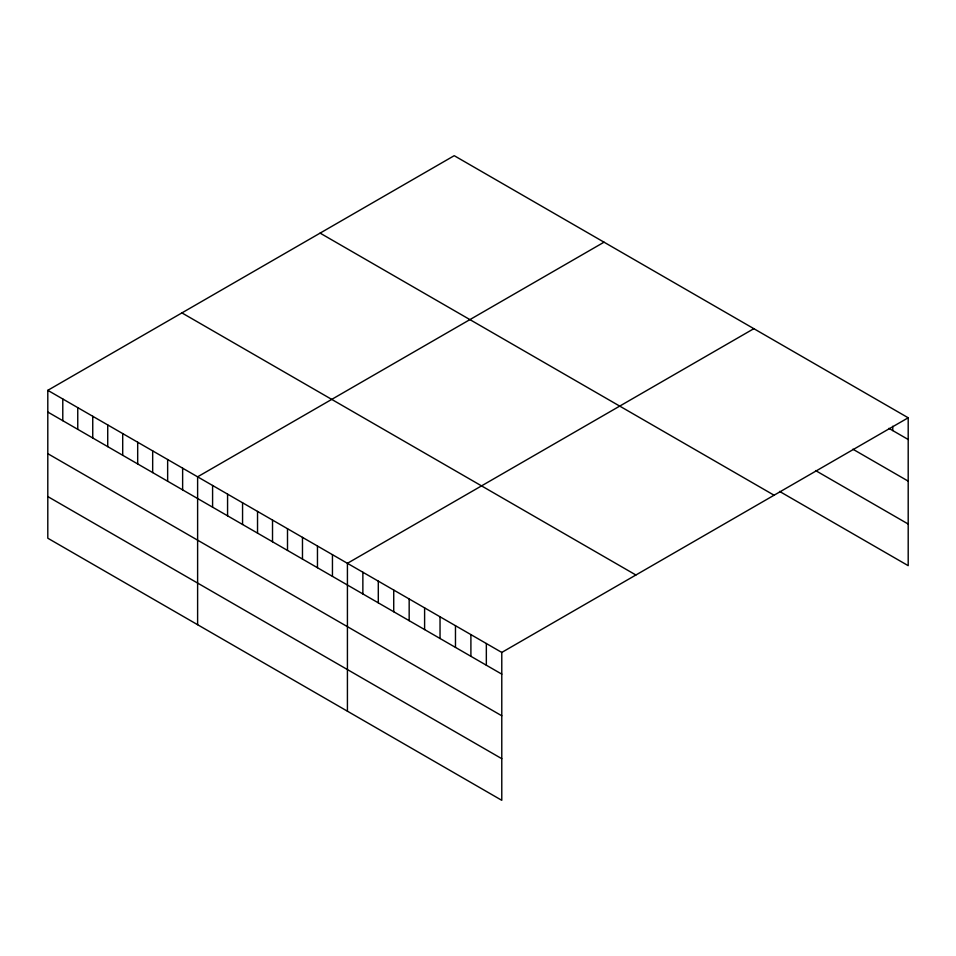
<?xml version="1.0" encoding="UTF-8"?>
<svg xmlns="http://www.w3.org/2000/svg" width="956" height="956" viewBox="0 0 956 956"><rect width="100%" height="100%" fill="white"/><g stroke="black" fill="none" stroke-linecap="round" stroke-linejoin="round"><path stroke-width="1.43" d="M47.8 390.335L501.781 652.434L501.781 800.315L47.8 538.216L47.8 390.335L454.22 155.685L908.2 417.784L908.2 565.665L779.57 491.408M604.037 242.179L197.617 476.817L197.617 624.71M753.842 328.673L347.422 563.311L347.422 711.204M501.781 652.434L908.2 417.784M888.901 428.348L908.2 439.497M852.895 449.2L908.2 481.131M815.588 470.567L908.2 524.031M320.105 233.121L774.085 495.22M181.915 312.899L635.895 574.998M47.8 412.036L501.781 674.135M47.8 453.67L501.781 715.781M47.8 496.57L501.781 758.682M892.761 426.245L892.761 430.582M486.341 643.519L486.341 665.221M470.902 634.605L470.902 656.318M455.474 625.702L455.474 647.403M440.035 616.787L440.035 638.488M424.607 607.873L424.607 629.574M409.168 598.958L409.168 620.671M393.729 590.055L393.729 611.756M378.301 581.14L378.301 602.842M362.862 572.226L362.862 593.939M332.449 554.671L332.449 576.372M317.464 546.019L317.464 567.721M302.478 537.368L302.478 559.069M287.505 528.716L287.505 550.429M272.52 520.064L272.52 541.777M257.534 511.424L257.534 533.125M242.561 502.772L242.561 524.474M227.576 494.121L227.576 515.822M212.591 485.469L212.591 507.182M182.632 468.177L182.632 489.878M167.647 459.525L167.647 481.226M152.673 450.874L152.673 472.575M137.688 442.222L137.688 463.935M122.703 433.582L122.703 455.283M107.729 424.93L107.729 446.631M92.744 416.278L92.744 437.979M77.759 407.626L77.759 429.34M62.785 398.975L62.785 420.688"/></g></svg>
